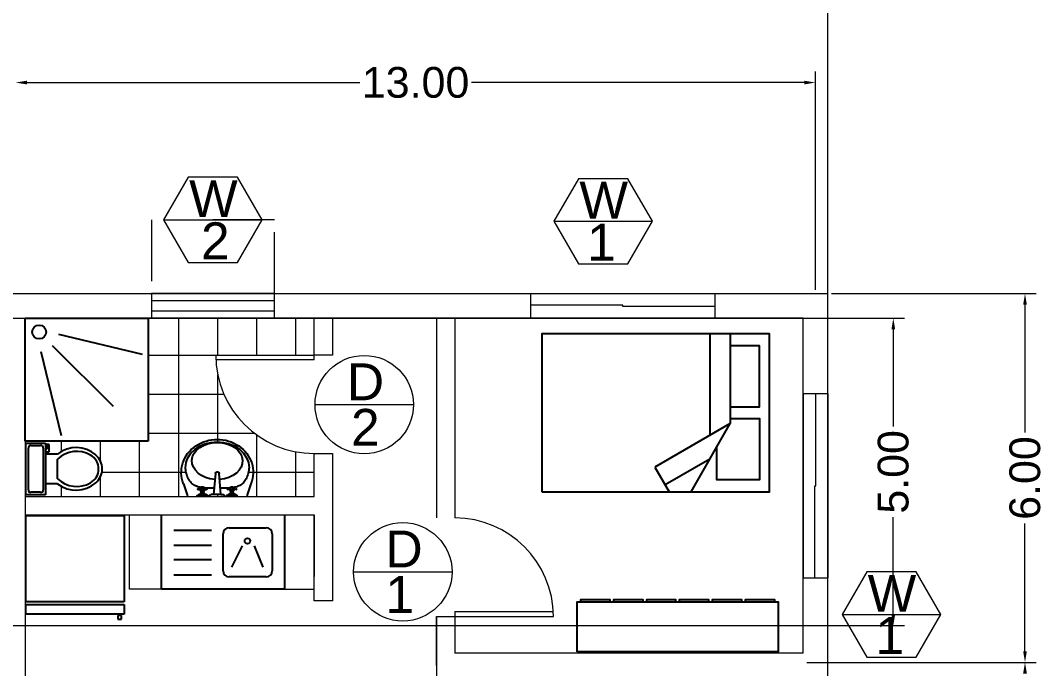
# Model space of a CAD drawing. Header units: millimetres. Extents: x 2391 to 3323, y 1596 to 2537.
# Drawn here: x 2967.17 to 2983.76, y 2497.98 to 2508.52 of the extents above; entities that cross this region are included whole.
import ezdxf

# ---------------------------------------------------------------- set-up
doc = ezdxf.new("R2010")
doc.units = ezdxf.units.MM
doc.linetypes.add('JIS_02_1.0', pattern=[2, 1, -1])
for name, color, linetype in [('BATH', 171, 'Continuous'), ('dimensions', 203, 'Continuous'), ('doors', 31, 'Continuous'), ('doors and windows schedule', 11, 'Continuous'), ('exterior wall', 140, 'Continuous'), ('furnitures', 40, 'Continuous'), ('interior wall', 191, 'Continuous'), ('Lightning text', 211, 'Continuous'), ('stairs', 123, 'Continuous'), ('windows', 241, 'Continuous')]:
    doc.layers.add(name, color=color, linetype=linetype)
doc.styles.get("Standard").update_dxf_attribs({"font": 'arial.ttf'})

msp = doc.modelspace()

# ---------------------------------------------------------------- linework, layer by layer
at = {"color": 0, "linetype": 'ByBlock'}
for p, q in [((2967.244, 2503.678), (2969.244, 2503.678)), ((2967.244, 2501.678), (2967.244, 2503.678)), ((2969.244, 2503.678), (2969.244, 2501.678)), ((2967.786, 2503.419), (2969.149, 2503.091)), ((2967.503, 2503.136), (2967.83, 2501.772)), ((2968.683, 2502.239), (2967.693, 2503.229)), ((2969.244, 2501.678), (2967.244, 2501.678)), ((2967.258, 2501.646), (2967.578, 2501.646)), ((2967.258, 2500.806), (2967.258, 2501.646)), ((2967.578, 2501.646), (2967.578, 2500.806)), ((2967.638, 2501.626), (2967.598, 2501.626)), ((2967.598, 2501.626), (2967.598, 2501.546)), ((2967.638, 2501.506), (2967.638, 2501.626)), ((2967.298, 2500.886), (2967.298, 2501.566)), ((2967.338, 2501.606), (2967.498, 2501.606)), ((2967.538, 2501.566), (2967.538, 2500.886)), ((2967.598, 2501.546), (2967.578, 2501.546)), ((2967.578, 2501.506), (2967.638, 2501.506)), ((2967.772, 2501.466), (2967.578, 2501.466)), ((2967.772, 2501.066), (2967.772, 2501.386)), ((2969.853, 2501.231), (2969.852, 2501.244)), ((2969.857, 2501.204), (2969.853, 2501.231)), ((2969.861, 2501.179), (2969.857, 2501.204)), ((2969.867, 2501.153), (2969.861, 2501.179)), ((2969.873, 2501.129), (2969.867, 2501.153)), ((2969.881, 2501.106), (2969.873, 2501.129)), ((2970.339, 2501.149), (2970.309, 2500.812)), ((2970.339, 2501.149), (2970.341, 2501.158)), ((2970.341, 2501.158), (2970.345, 2501.167)), ((2970.345, 2501.167), (2970.352, 2501.173)), ((2970.352, 2501.173), (2970.36, 2501.178)), ((2970.36, 2501.178), (2970.369, 2501.179)), ((2970.369, 2501.179), (2970.378, 2501.178)), ((2970.378, 2501.178), (2970.387, 2501.173)), ((2970.387, 2501.173), (2970.393, 2501.167)), ((2970.393, 2501.167), (2970.398, 2501.158)), ((2970.398, 2501.158), (2970.399, 2501.149)), ((2970.429, 2500.812), (2970.399, 2501.149)), ((2970.865, 2501.129), (2970.858, 2501.106)), ((2970.872, 2501.153), (2970.865, 2501.129)), ((2970.877, 2501.179), (2970.872, 2501.153)), ((2970.882, 2501.204), (2970.877, 2501.179)), ((2970.885, 2501.231), (2970.882, 2501.204)), ((2970.886, 2501.244), (2970.885, 2501.231)), ((2967.772, 2500.986), (2967.578, 2500.986)), ((2969.821, 2500.985), (2969.887, 2500.789)), ((2969.889, 2501.085), (2969.881, 2501.106)), ((2969.889, 2501.085), (2969.889, 2501.085)), ((2969.899, 2501.065), (2969.889, 2501.085)), ((2969.909, 2501.047), (2969.899, 2501.065)), ((2969.92, 2501.03), (2969.909, 2501.047)), ((2969.932, 2501.015), (2969.92, 2501.03)), ((2969.944, 2501.001), (2969.932, 2501.015)), ((2969.958, 2500.989), (2969.944, 2501.001)), ((2969.972, 2500.977), (2969.958, 2500.989)), ((2969.986, 2500.967), (2969.972, 2500.977)), ((2969.986, 2500.967), (2969.986, 2500.967)), ((2970.002, 2500.958), (2969.986, 2500.967)), ((2970.018, 2500.95), (2970.002, 2500.958)), ((2970.034, 2500.943), (2970.018, 2500.95)), ((2970.721, 2500.95), (2970.704, 2500.943)), ((2970.737, 2500.958), (2970.721, 2500.95)), ((2970.752, 2500.967), (2970.737, 2500.958)), ((2970.767, 2500.977), (2970.752, 2500.967)), ((2970.752, 2500.967), (2970.752, 2500.967)), ((2970.781, 2500.989), (2970.767, 2500.977)), ((2970.794, 2501.001), (2970.781, 2500.989)), ((2970.807, 2501.015), (2970.794, 2501.001)), ((2970.819, 2501.03), (2970.807, 2501.015)), ((2970.83, 2501.047), (2970.819, 2501.03)), ((2970.84, 2501.065), (2970.83, 2501.047)), ((2970.849, 2501.085), (2970.84, 2501.065)), ((2970.858, 2501.106), (2970.849, 2501.085)), ((2970.849, 2501.085), (2970.849, 2501.085)), ((2970.917, 2500.985), (2970.852, 2500.789)), ((2967.578, 2500.806), (2967.258, 2500.806)), ((2967.498, 2500.846), (2967.338, 2500.846)), ((2970.033, 2500.789), (2970.051, 2500.801)), ((2970.051, 2500.937), (2970.034, 2500.943)), ((2970.068, 2500.931), (2970.051, 2500.937)), ((2970.051, 2500.801), (2970.067, 2500.807)), ((2970.052, 2500.897), (2970.054, 2500.904)), ((2970.054, 2500.889), (2970.052, 2500.897)), ((2970.054, 2500.904), (2970.059, 2500.91)), ((2970.059, 2500.884), (2970.054, 2500.889)), ((2970.059, 2500.91), (2970.067, 2500.912)), ((2970.067, 2500.882), (2970.059, 2500.884)), ((2970.067, 2500.912), (2970.074, 2500.91)), ((2970.074, 2500.884), (2970.067, 2500.882)), ((2970.079, 2500.812), (2970.067, 2500.807)), ((2970.067, 2500.807), (2970.187, 2500.807)), ((2970.086, 2500.927), (2970.068, 2500.931)), ((2970.074, 2500.91), (2970.08, 2500.904)), ((2970.08, 2500.889), (2970.074, 2500.884)), ((2970.09, 2500.821), (2970.079, 2500.812)), ((2970.097, 2500.904), (2970.08, 2500.904)), ((2970.08, 2500.904), (2970.082, 2500.897)), ((2970.082, 2500.897), (2970.08, 2500.889)), ((2970.097, 2500.889), (2970.08, 2500.889)), ((2970.103, 2500.923), (2970.086, 2500.927)), ((2970.098, 2500.832), (2970.09, 2500.821)), ((2970.097, 2500.897), (2970.099, 2500.912)), ((2970.099, 2500.881), (2970.097, 2500.897)), ((2970.157, 2500.829), (2970.097, 2500.829)), ((2970.103, 2500.845), (2970.098, 2500.832)), ((2970.099, 2500.912), (2970.104, 2500.927)), ((2970.104, 2500.867), (2970.099, 2500.881)), ((2970.104, 2500.859), (2970.103, 2500.845)), ((2970.104, 2500.927), (2970.115, 2500.932)), ((2970.104, 2500.867), (2970.149, 2500.867)), ((2970.104, 2500.859), (2970.104, 2500.867)), ((2970.149, 2500.859), (2970.104, 2500.859)), ((2970.112, 2500.897), (2970.114, 2500.904)), ((2970.114, 2500.889), (2970.112, 2500.897)), ((2970.114, 2500.904), (2970.119, 2500.91)), ((2970.119, 2500.884), (2970.114, 2500.889)), ((2970.115, 2500.932), (2970.127, 2500.934)), ((2970.119, 2500.91), (2970.127, 2500.912)), ((2970.127, 2500.882), (2970.119, 2500.884)), ((2970.127, 2500.934), (2970.138, 2500.932)), ((2970.127, 2500.912), (2970.134, 2500.91)), ((2970.134, 2500.884), (2970.127, 2500.882)), ((2970.134, 2500.91), (2970.14, 2500.904)), ((2970.14, 2500.889), (2970.134, 2500.884)), ((2970.138, 2500.932), (2970.149, 2500.927)), ((2970.14, 2500.904), (2970.142, 2500.897)), ((2970.142, 2500.897), (2970.14, 2500.889)), ((2970.149, 2500.927), (2970.155, 2500.912)), ((2970.155, 2500.881), (2970.149, 2500.867)), ((2970.149, 2500.867), (2970.149, 2500.859)), ((2970.15, 2500.846), (2970.149, 2500.859)), ((2970.154, 2500.834), (2970.15, 2500.846)), ((2970.156, 2500.916), (2970.153, 2500.916)), ((2970.161, 2500.824), (2970.154, 2500.834)), ((2970.155, 2500.912), (2970.157, 2500.897)), ((2970.157, 2500.897), (2970.155, 2500.881)), ((2970.173, 2500.915), (2970.156, 2500.916)), ((2970.174, 2500.904), (2970.156, 2500.904)), ((2970.156, 2500.889), (2970.174, 2500.889)), ((2970.17, 2500.815), (2970.161, 2500.824)), ((2970.182, 2500.809), (2970.17, 2500.815)), ((2970.172, 2500.897), (2970.174, 2500.904)), ((2970.174, 2500.889), (2970.172, 2500.897)), ((2970.19, 2500.914), (2970.173, 2500.915)), ((2970.174, 2500.904), (2970.179, 2500.91)), ((2970.179, 2500.884), (2970.174, 2500.889)), ((2970.179, 2500.91), (2970.187, 2500.912)), ((2970.187, 2500.882), (2970.179, 2500.884)), ((2970.194, 2500.807), (2970.182, 2500.809)), ((2970.187, 2500.912), (2970.194, 2500.91)), ((2970.194, 2500.884), (2970.187, 2500.882)), ((2970.187, 2500.807), (2970.198, 2500.805)), ((2970.206, 2500.914), (2970.19, 2500.914)), ((2970.194, 2500.91), (2970.2, 2500.904)), ((2970.2, 2500.889), (2970.194, 2500.884)), ((2970.198, 2500.805), (2970.209, 2500.8)), ((2970.2, 2500.904), (2970.202, 2500.897)), ((2970.202, 2500.897), (2970.2, 2500.889)), ((2970.223, 2500.913), (2970.206, 2500.914)), ((2970.209, 2500.8), (2970.219, 2500.789)), ((2970.239, 2500.913), (2970.223, 2500.913)), ((2970.254, 2500.913), (2970.239, 2500.913)), ((2970.249, 2500.796), (2970.252, 2500.803)), ((2970.249, 2500.789), (2970.249, 2500.796)), ((2970.252, 2500.803), (2970.258, 2500.808)), ((2970.254, 2500.913), (2970.254, 2500.913)), ((2970.27, 2500.913), (2970.254, 2500.913)), ((2970.258, 2500.808), (2970.264, 2500.811)), ((2970.264, 2500.811), (2970.272, 2500.812)), ((2970.285, 2500.913), (2970.27, 2500.913)), ((2970.309, 2500.812), (2970.272, 2500.812)), ((2970.299, 2500.913), (2970.285, 2500.913)), ((2970.318, 2500.913), (2970.299, 2500.913)), ((2970.429, 2500.812), (2970.309, 2500.812)), ((2970.437, 2500.913), (2970.42, 2500.913)), ((2970.429, 2500.812), (2970.459, 2500.812)), ((2970.453, 2500.914), (2970.437, 2500.913)), ((2970.47, 2500.914), (2970.453, 2500.914)), ((2970.459, 2500.812), (2970.467, 2500.812)), ((2970.467, 2500.812), (2970.474, 2500.809)), ((2970.485, 2500.914), (2970.47, 2500.914)), ((2970.474, 2500.809), (2970.479, 2500.804)), ((2970.479, 2500.804), (2970.482, 2500.797)), ((2970.482, 2500.797), (2970.482, 2500.789)), ((2970.501, 2500.914), (2970.485, 2500.914)), ((2970.501, 2500.914), (2970.501, 2500.914)), ((2970.516, 2500.914), (2970.501, 2500.914)), ((2970.513, 2500.789), (2970.531, 2500.801)), ((2970.531, 2500.914), (2970.516, 2500.914)), ((2970.546, 2500.914), (2970.531, 2500.914)), ((2970.531, 2500.801), (2970.547, 2500.807)), ((2970.532, 2500.897), (2970.534, 2500.904)), ((2970.534, 2500.889), (2970.532, 2500.897)), ((2970.534, 2500.904), (2970.539, 2500.91)), ((2970.539, 2500.884), (2970.534, 2500.889)), ((2970.539, 2500.91), (2970.547, 2500.912)), ((2970.547, 2500.882), (2970.539, 2500.884)), ((2970.561, 2500.914), (2970.546, 2500.914)), ((2970.547, 2500.912), (2970.554, 2500.91)), ((2970.554, 2500.884), (2970.547, 2500.882)), ((2970.56, 2500.812), (2970.547, 2500.807)), ((2970.547, 2500.807), (2970.667, 2500.807)), ((2970.554, 2500.91), (2970.56, 2500.904)), ((2970.56, 2500.889), (2970.554, 2500.884)), ((2970.56, 2500.904), (2970.562, 2500.897)), ((2970.577, 2500.904), (2970.56, 2500.904)), ((2970.562, 2500.897), (2970.56, 2500.889)), ((2970.577, 2500.889), (2970.56, 2500.889)), ((2970.57, 2500.821), (2970.56, 2500.812)), ((2970.58, 2500.915), (2970.561, 2500.914)), ((2970.578, 2500.832), (2970.57, 2500.821)), ((2970.577, 2500.897), (2970.579, 2500.912)), ((2970.579, 2500.881), (2970.577, 2500.897)), ((2970.637, 2500.829), (2970.577, 2500.829)), ((2970.583, 2500.845), (2970.578, 2500.832)), ((2970.579, 2500.912), (2970.584, 2500.927)), ((2970.584, 2500.867), (2970.579, 2500.881)), ((2970.584, 2500.859), (2970.583, 2500.845)), ((2970.584, 2500.927), (2970.595, 2500.932)), ((2970.584, 2500.867), (2970.629, 2500.867)), ((2970.584, 2500.859), (2970.584, 2500.867)), ((2970.629, 2500.859), (2970.584, 2500.859)), ((2970.592, 2500.897), (2970.594, 2500.904)), ((2970.594, 2500.889), (2970.592, 2500.897)), ((2970.594, 2500.904), (2970.599, 2500.91)), ((2970.599, 2500.884), (2970.594, 2500.889)), ((2970.595, 2500.932), (2970.607, 2500.934)), ((2970.599, 2500.91), (2970.607, 2500.912)), ((2970.607, 2500.882), (2970.599, 2500.884)), ((2970.607, 2500.934), (2970.619, 2500.932)), ((2970.607, 2500.912), (2970.614, 2500.91)), ((2970.614, 2500.884), (2970.607, 2500.882)), ((2970.614, 2500.91), (2970.62, 2500.904)), ((2970.62, 2500.889), (2970.614, 2500.884)), ((2970.619, 2500.932), (2970.629, 2500.927)), ((2970.62, 2500.904), (2970.622, 2500.897)), ((2970.622, 2500.897), (2970.62, 2500.889)), ((2970.629, 2500.927), (2970.635, 2500.912)), ((2970.635, 2500.881), (2970.629, 2500.867)), ((2970.629, 2500.867), (2970.629, 2500.859)), ((2970.63, 2500.846), (2970.629, 2500.859)), ((2970.634, 2500.834), (2970.63, 2500.846)), ((2970.638, 2500.923), (2970.631, 2500.922)), ((2970.641, 2500.824), (2970.634, 2500.834)), ((2970.635, 2500.912), (2970.637, 2500.897)), ((2970.637, 2500.897), (2970.635, 2500.881)), ((2970.654, 2500.904), (2970.636, 2500.904)), ((2970.636, 2500.889), (2970.654, 2500.889)), ((2970.654, 2500.927), (2970.638, 2500.923)), ((2970.65, 2500.815), (2970.641, 2500.824)), ((2970.662, 2500.809), (2970.65, 2500.815)), ((2970.652, 2500.897), (2970.654, 2500.904)), ((2970.654, 2500.889), (2970.652, 2500.897)), ((2970.671, 2500.931), (2970.654, 2500.927)), ((2970.654, 2500.904), (2970.659, 2500.91)), ((2970.659, 2500.884), (2970.654, 2500.889)), ((2970.659, 2500.91), (2970.667, 2500.912)), ((2970.667, 2500.882), (2970.659, 2500.884)), ((2970.674, 2500.807), (2970.662, 2500.809)), ((2970.667, 2500.912), (2970.674, 2500.91)), ((2970.674, 2500.884), (2970.667, 2500.882)), ((2970.667, 2500.807), (2970.678, 2500.805)), ((2970.688, 2500.937), (2970.671, 2500.931)), ((2970.674, 2500.91), (2970.68, 2500.904)), ((2970.68, 2500.889), (2970.674, 2500.884)), ((2970.678, 2500.805), (2970.689, 2500.8)), ((2970.68, 2500.904), (2970.682, 2500.897)), ((2970.682, 2500.897), (2970.68, 2500.889)), ((2970.704, 2500.943), (2970.688, 2500.937)), ((2970.689, 2500.8), (2970.699, 2500.789)), ((2967.255, 2499.062), (2967.255, 2500.462)), ((2968.855, 2500.462), (2967.255, 2500.462)), ((2968.855, 2500.462), (2968.855, 2499.062)), ((2969.463, 2499.27), (2969.463, 2500.47)), ((2971.463, 2500.47), (2971.463, 2499.27)), ((2970.278, 2500.226), (2969.662, 2500.226)), ((2970.463, 2499.57), (2970.463, 2500.17)), ((2970.563, 2500.27), (2971.163, 2500.27)), ((2971.263, 2500.17), (2971.263, 2499.57)), ((2970.278, 2499.981), (2969.662, 2499.981)), ((2970.772, 2499.973), (2970.603, 2499.628)), ((2970.968, 2499.973), (2971.11, 2499.628)), ((2970.278, 2499.745), (2969.662, 2499.745)), ((2970.278, 2499.5), (2969.662, 2499.5)), ((2971.163, 2499.47), (2970.563, 2499.47)), ((2971.463, 2499.27), (2969.463, 2499.27)), ((2968.855, 2499.062), (2967.255, 2499.062)), ((2967.255, 2499.022), (2968.855, 2499.022)), ((2967.255, 2498.862), (2967.255, 2499.022)), ((2968.855, 2499.022), (2968.855, 2498.862)), ((2968.855, 2498.862), (2967.255, 2498.862)), ((2968.755, 2498.842), (2968.755, 2498.782)), ((2968.815, 2498.842), (2968.755, 2498.842)), ((2968.815, 2498.782), (2968.815, 2498.842)), ((2968.755, 2498.782), (2968.815, 2498.782))]:
    msp.add_line(p, q, dxfattribs=at)
at = {"linetype": 'Continuous'}
for p, q in [((2978.378, 2503.421), (2978.378, 2501.771)), ((2978.711, 2503.421), (2978.711, 2501.963)), ((2978.711, 2501.963), (2977.485, 2501.256)), ((2978.072, 2500.856), (2978.711, 2501.963)), ((2978.378, 2501.387), (2977.651, 2500.968)), ((2977.485, 2501.256), (2977.716, 2500.856))]:
    msp.add_line(p, q, dxfattribs=at)
for points in [[(2975.644, 2500.856), (2979.349, 2500.856), (2979.349, 2503.421), (2975.644, 2503.421)], [(2976.219, 2498.253), (2976.219, 2499.063), (2979.49, 2499.063), (2979.49, 2498.253)]]:
    msp.add_lwpolyline(points, close=True, dxfattribs=at)
for points in [[(2978.711, 2502.234), (2979.183, 2502.234), (2979.183, 2503.231), (2978.711, 2503.231)], [(2978.711, 2502.044), (2979.183, 2502.044), (2979.183, 2501.046), (2978.494, 2501.046), (2978.494, 2501.588)], [(2976.282, 2499.063), (2976.282, 2499.103), (2976.752, 2499.103), (2976.752, 2499.063)], [(2976.817, 2499.063), (2976.817, 2499.103), (2977.287, 2499.103), (2977.287, 2499.063)], [(2977.352, 2499.063), (2977.352, 2499.103), (2977.822, 2499.103), (2977.822, 2499.063)], [(2977.887, 2499.063), (2977.887, 2499.103), (2978.357, 2499.103), (2978.357, 2499.063)], [(2978.422, 2499.063), (2978.422, 2499.103), (2978.892, 2499.103), (2978.892, 2499.063)], [(2978.956, 2499.063), (2978.956, 2499.103), (2979.427, 2499.103), (2979.427, 2499.063)]]:
    msp.add_lwpolyline(points, dxfattribs=at)
at = {"color": 0, "linetype": 'ByBlock'}
for centre, radius in [((2967.475, 2503.453), 0.113), ((2970.86, 2500.054), 0.0446)]:
    msp.add_circle(centre, radius, dxfattribs=at)
for centre, radius, start, end in [((2967.333, 2501.571), 0.0354, 81.8699, 188.1301), ((2967.503, 2501.571), 0.0354, 351.8699, 98.1301), ((2968.075, 2501.086), 0.487, 48.9211, 128.5309), ((2968.085, 2501.058), 0.453, 60.4235, 133.6323), ((2968.18, 2501.226), 0.26, 299.5767, 60.4235), ((2968.198, 2501.226), 0.3, 311.0791, 48.9211), ((2968.085, 2501.394), 0.453, 226.3679, 299.5767), ((2968.075, 2501.367), 0.487, 231.4693, 311.0791), ((2967.333, 2500.881), 0.0354, 171.8699, 278.1301), ((2967.503, 2500.881), 0.0354, 261.8699, 8.1301), ((2970.563, 2500.17), 0.1, 90, 180), ((2971.163, 2500.17), 0.1, 360, 90), ((2970.563, 2499.57), 0.1, 180, 270), ((2971.163, 2499.57), 0.1, 270, 0)]:
    msp.add_arc(centre, radius, start, end, dxfattribs=at)
at = {"color": 0, "linetype": 'ByBlock', "extrusion": (0, 0, -1)}
for centre, major_axis, ratio, start_param, end_param in [((2970.369, 2501.171), (0.584, 0), 0.916316, 2.786438, 6.63834), ((2970.369, 2501.244), (0.517, 0), 0.815274, 3.141593, 6.283185), ((2970.369, 2501.355), (0.412, 0), 0.730435, 1.664123, 7.760732)]:
    msp.add_ellipse(centre, major_axis=major_axis, ratio=ratio, start_param=start_param, end_param=end_param, dxfattribs=at)
at = {"layer": 'BATH', "linetype": 'Continuous', "lineweight": 13}
for p, q in [((2969.742, 2500.778), (2969.742, 2503.678)), ((2970.377, 2503.078), (2970.377, 2503.678)), ((2971.012, 2503.078), (2971.012, 2503.678)), ((2971.647, 2503.078), (2971.647, 2503.678)), ((2969.244, 2503.079), (2971.944, 2503.079)), ((2970.377, 2501.666), (2970.377, 2502.754)), ((2969.244, 2502.444), (2970.475, 2502.444)), ((2969.244, 2501.809), (2970.97, 2501.809)), ((2967.837, 2501.51), (2967.837, 2501.678)), ((2968.472, 2501.348), (2968.472, 2501.678)), ((2969.107, 2500.778), (2969.107, 2501.678)), ((2971.012, 2500.778), (2971.012, 2501.777)), ((2971.647, 2500.778), (2971.647, 2501.506)), ((2967.244, 2501.174), (2967.258, 2501.174)), ((2968.493, 2501.174), (2969.862, 2501.174)), ((2970.876, 2501.174), (2971.944, 2501.174)), ((2968.472, 2500.778), (2968.472, 2501.105)), ((2967.837, 2500.778), (2967.837, 2500.943)), ((2970.377, 2500.778), (2970.377, 2500.812))]:
    msp.add_line(p, q, dxfattribs=at)
at = {"layer": 'dimensions', "lineweight": 13}
for p, q in [((2980.094, 2504.14), (2980.094, 2507.691)), ((2967.274, 2507.511), (2972.685, 2507.511)), ((2979.914, 2507.511), (2974.503, 2507.511)), ((2980.356, 2504.078), (2983.682, 2504.078)), ((2983.502, 2503.898), (2983.502, 2501.818)), ((2961.906, 2503.678), (2981.541, 2503.678)), ((2981.361, 2503.498), (2981.361, 2501.916)), ((2981.361, 2498.858), (2981.361, 2500.439)), ((2983.502, 2498.258), (2983.502, 2500.338)), ((2961.906, 2498.678), (2981.541, 2498.678)), ((2979.956, 2498.078), (2983.682, 2498.078)), ((2980.356, 2498.078), (2983.682, 2498.078))]:
    msp.add_line(p, q, dxfattribs=at)
at = {"layer": 'dimensions'}
for points in [[(2967.274, 2507.541), (2967.274, 2507.481), (2967.094, 2507.511)], [(2979.914, 2507.541), (2979.914, 2507.481), (2980.094, 2507.511)], [(2983.472, 2503.898), (2983.532, 2503.898), (2983.502, 2504.078)], [(2981.331, 2503.498), (2981.391, 2503.498), (2981.361, 2503.678)], [(2981.331, 2498.858), (2981.391, 2498.858), (2981.361, 2498.678)], [(2983.472, 2498.258), (2983.532, 2498.258), (2983.502, 2498.078)], [(2983.472, 2497.898), (2983.532, 2497.898), (2983.502, 2498.078)]]:
    msp.add_solid(points, dxfattribs=at)
at = {"layer": 'doors', "lineweight": 13}
for p, q in [((2970.344, 2503.078), (2971.944, 2503.078)), ((2971.944, 2502.998), (2970.346, 2502.998)), ((2971.944, 2502.998), (2971.944, 2503.078)), ((2974.234, 2498.908), (2975.832, 2498.908)), ((2974.234, 2498.908), (2974.234, 2498.828)), ((2974.234, 2498.828), (2975.834, 2498.828))]:
    msp.add_line(p, q, dxfattribs=at)
for centre, start, end in [((2971.944, 2503.078), 180, 270), ((2974.234, 2498.828), 0, 90)]:
    msp.add_arc(centre, 1.6, start, end, dxfattribs=at)
at = {"layer": 'doors and windows schedule', "lineweight": 13}
for p, q in [((2969.898, 2505.971), (2969.498, 2505.278)), ((2970.698, 2505.971), (2969.898, 2505.971)), ((2971.098, 2505.278), (2970.698, 2505.971)), ((2976.244, 2505.947), (2975.844, 2505.254)), ((2977.044, 2505.947), (2976.244, 2505.947)), ((2977.444, 2505.254), (2977.044, 2505.947)), ((2969.498, 2505.278), (2971.098, 2505.278)), ((2969.498, 2505.278), (2969.898, 2504.585)), ((2970.698, 2504.585), (2971.098, 2505.278)), ((2975.844, 2505.254), (2977.444, 2505.254)), ((2975.844, 2505.254), (2976.244, 2504.561)), ((2977.044, 2504.561), (2977.444, 2505.254)), ((2969.898, 2504.585), (2970.698, 2504.585)), ((2976.244, 2504.561), (2977.044, 2504.561)), ((2971.959, 2502.272), (2973.559, 2502.272)), ((2972.586, 2499.552), (2974.186, 2499.552)), ((2980.931, 2499.551), (2980.531, 2498.858)), ((2981.731, 2499.551), (2980.931, 2499.551)), ((2982.131, 2498.858), (2981.731, 2499.551)), ((2980.531, 2498.858), (2982.131, 2498.858)), ((2980.531, 2498.858), (2980.931, 2498.165)), ((2981.731, 2498.165), (2982.131, 2498.858)), ((2980.931, 2498.165), (2981.731, 2498.165))]:
    msp.add_line(p, q, dxfattribs=at)
for centre in [(2972.759, 2502.272), (2973.386, 2499.552)]:
    msp.add_circle(centre, 0.8, dxfattribs=at)
at = {"layer": 'exterior wall', "lineweight": 13}
for p, q in [((2939.894, 2504.078), (2980.294, 2504.078)), ((2980.294, 2474.078), (2980.294, 2504.078)), ((2979.894, 2503.678), (2967.244, 2503.678)), ((2979.894, 2498.228), (2979.894, 2503.678))]:
    msp.add_line(p, q, dxfattribs=at)
at = {"layer": 'furnitures', "lineweight": 13}
for p, q in [((2968.944, 2499.27), (2968.944, 2500.478)), ((2969.463, 2499.27), (2968.944, 2499.27)), ((2971.463, 2499.27), (2971.944, 2499.27))]:
    msp.add_line(p, q, dxfattribs=at)
at = {"layer": 'interior wall', "lineweight": 13}
for p, q in [((2967.244, 2503.678), (2967.244, 2492.378)), ((2971.944, 2503.078), (2971.944, 2503.678)), ((2972.244, 2503.678), (2972.244, 2503.078)), ((2973.934, 2503.678), (2973.934, 2500.428)), ((2974.234, 2503.678), (2974.234, 2500.428)), ((2972.244, 2503.078), (2971.944, 2503.078)), ((2971.944, 2500.778), (2971.944, 2501.478)), ((2971.944, 2501.478), (2972.244, 2501.478)), ((2972.244, 2501.478), (2972.244, 2499.078)), ((2967.244, 2500.778), (2971.944, 2500.778)), ((2967.244, 2500.478), (2971.944, 2500.478)), ((2971.944, 2499.078), (2971.944, 2500.478)), ((2971.944, 2500.478), (2971.944, 2499.478)), ((2972.244, 2499.078), (2971.944, 2499.078)), ((2973.934, 2498.828), (2973.934, 2497.228)), ((2973.934, 2498.028), (2973.934, 2498.828)), ((2973.934, 2498.828), (2974.234, 2498.828)), ((2974.234, 2498.828), (2974.234, 2498.228)), ((2979.894, 2498.228), (2974.234, 2498.228)), ((2973.934, 2498.028), (2973.934, 2497.228))]:
    msp.add_line(p, q, dxfattribs=at)
at = {"layer": 'Lightning text', "linetype": 'ByBlock', "lineweight": 13, "ltscale": 0.02}
msp.add_line((2980.294, 2504.078), (2980.294, 2512.078), dxfattribs=at)
at = {"layer": 'stairs', "lineweight": 13}
msp.add_line((2966.944, 2503.678), (2967.244, 2503.678), dxfattribs=at)
at = {"layer": 'windows', "linetype": 'JIS_02_1.0', "lineweight": 13}
for p, q in [((2971.298, 2505.278), (2969.298, 2505.278)), ((2969.298, 2505.278), (2969.298, 2504.078)), ((2971.298, 2504.078), (2971.298, 2505.278))]:
    msp.add_line(p, q, dxfattribs=at)
at = {"layer": 'windows', "lineweight": 13}
for p, q in [((2969.298, 2504.078), (2969.298, 2503.678)), ((2971.298, 2504.078), (2969.298, 2504.078)), ((2971.298, 2503.958), (2969.298, 2503.958)), ((2971.298, 2503.678), (2971.298, 2504.078)), ((2975.464, 2504.078), (2975.464, 2503.678)), ((2975.464, 2504.078), (2978.464, 2504.078)), ((2978.464, 2503.678), (2978.464, 2504.078)), ((2969.298, 2503.798), (2971.298, 2503.798)), ((2976.964, 2503.888), (2975.464, 2503.888)), ((2976.964, 2503.868), (2976.964, 2503.888)), ((2978.464, 2503.868), (2976.964, 2503.868)), ((2969.298, 2503.678), (2971.298, 2503.678)), ((2975.464, 2503.678), (2978.464, 2503.678)), ((2979.894, 2502.453), (2979.894, 2499.453)), ((2979.894, 2502.453), (2980.294, 2502.453)), ((2980.104, 2500.953), (2980.104, 2502.453)), ((2980.294, 2502.453), (2980.294, 2499.453)), ((2980.084, 2499.453), (2980.084, 2500.953)), ((2980.084, 2500.953), (2980.104, 2500.953)), ((2979.894, 2499.453), (2980.294, 2499.453))]:
    msp.add_line(p, q, dxfattribs=at)

# ---------------------------------------------------------------- texts
at = {"layer": 'dimensions', "lineweight": 13, "insert": (2973.594, 2507.511), "char_height": 0.5, "attachment_point": 5}
msp.add_mtext('\\A1;13.00', dxfattribs=at)
at = {"layer": 'dimensions', "lineweight": 13, "char_height": 0.5, "attachment_point": 5, "rotation": 90}
for s, insert in [('\\A1;5.00', (2981.361, 2501.178)), ('\\A1;6.00', (2983.502, 2501.078))]:
    msp.add_mtext(s, dxfattribs=dict(at, insert=insert))
at = {"layer": 'doors and windows schedule'}
for s, p in [('W', (2969.911, 2505.322)), ('W', (2976.257, 2505.298)), ('2', (2970.105, 2504.637)), ('1', (2976.384, 2504.614)), ('D', (2972.477, 2502.343)), ('2', (2972.544, 2501.602)), ('D', (2973.104, 2499.624)), ('1', (2973.103, 2498.883)), ('W', (2980.944, 2498.902)), ('1', (2981.071, 2498.217))]:
    msp.add_text(s, height=0.6, dxfattribs=at).set_placement(p)

doc.saveas('drawing.dxf')
